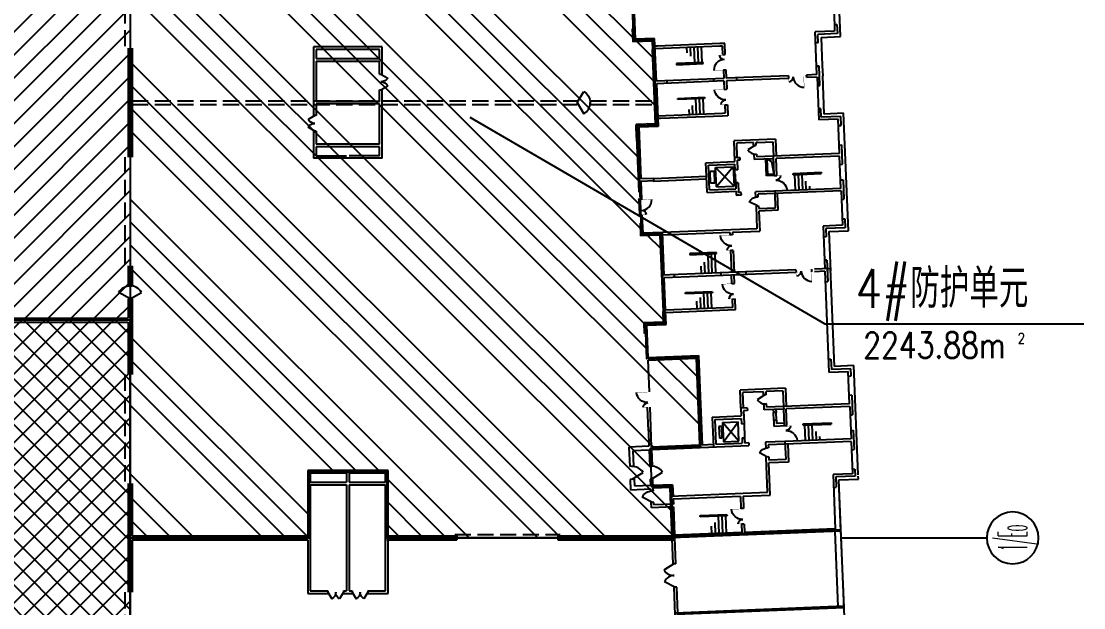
# Model space of a CAD drawing. Extents: x 634182 to 802382, y -1101880 to -864080.
# Drawn here: x 714200 to 730596, y -1040589 to -1031531 of the extents above; entities that cross this region are included whole.
import ezdxf
from ezdxf.enums import TextEntityAlignment as Align

# ---------------------------------------------------------------- set-up
doc = ezdxf.new("R2010")
doc.units = 0
doc.header["$LTSCALE"] = 1000
doc.header["$MEASUREMENT"] = 0
doc.linetypes.add('DASH', pattern=[0.35, 0.25, -0.1])
doc.layers.get('0').update_dxf_attribs({"linetype": 'CONTINUOUS'})
for name, color, linetype in [('AXIS', 3, 'CONTINUOUS'), ('AXIS_TEXT', 7, 'CONTINUOUS'), ('PUB_DIM', 3, 'CONTINUOUS'), ('WINDOW', 2, 'CONTINUOUS'), ('WINDOW_TEXT', 6, 'CONTINUOUS'), ('防火分區线', 2, 'CONTINUOUS')]:
    doc.layers.add(name, color=color, linetype=linetype)
doc.styles.add('COMPLEX', font='COMPLEX')
doc.styles.add('DIM_FONT', font='simplex.shx', dxfattribs={"width": 0.8})
doc.styles.add('HZTXT', font='simplex', dxfattribs={"width": 0.8, "bigfont": 'sfont'})
doc.styles.add('SIMPLEX', font='SIMPLEX.SHX')

# ---------------------------------------------------------------- blocks, each defined once
blk = doc.blocks.new('_DBLK')
blk.add_line((-0.5, 0), (0, -0.866))
blk.add_arc((-0.5, 0), 1, 300, 0)
at = {"layer": 'WINDOW_TEXT', "style": 'SIMPLEX', "flags": 9}
blk.add_attdef('A', text='', height=1, dxfattribs=at).set_placement((0, 1.5), align=Align.MIDDLE)
blk = doc.blocks.new('M_A17ORW')
at = {"const_width": 0.02}
for points in [[(-0.481, -0.001), (-0.481, -0.308)], [(0.481, 0.001), (0.481, -0.691)]]:
    blk.add_lwpolyline(points, dxfattribs=at)
for centre, radius, start, end in [((-0.501, -0.003), 0.307, 274.24917, 0.21013), ((0.505, 0.002), 0.699, 180.27623, 268.06031)]:
    blk.add_arc(centre, radius, start, end)
blk = doc.blocks.new('M_A14NPV')
for points in [[(0.18, 0.178), (0.177, 0.16), (-0.617, 0.16), (-0.617, 0.181)], [(0.632, 0.226), (0.629, 0.208), (-0.164, 0.208), (-0.164, 0.229)]]:
    blk.add_lwpolyline(points, close=True)
blk = doc.blocks.new('_A2AKO')
at = {"const_width": 0.02}
for points in [[(-0.481, -0.001), (-0.481, -0.308)], [(0.481, 0.001), (0.481, -0.691)]]:
    blk.add_lwpolyline(points, dxfattribs=at)
for centre, radius, start, end in [((-0.501, -0.003), 0.307, 274.24917, 0.21013), ((0.505, 0.002), 0.699, 180.27623, 268.06031)]:
    blk.add_arc(centre, radius, start, end)
blk = doc.blocks.new('M_A0GGR')
for p, q in [((-0.5, 0), (-0.25, -0.433)), ((0.5, 0), (0.25, -0.433))]:
    blk.add_line(p, q)
for centre, start, end in [((-0.5, 0), 300, 0), ((0.5, 0), 180, 240)]:
    blk.add_arc(centre, 0.5, start, end)
blk = doc.blocks.new('_DBLK1')
for p, q in [((-0.5, 0), (-0.25, -0.433)), ((0.5, 0), (0.25, -0.433))]:
    blk.add_line(p, q)
for centre, start, end in [((-0.5, 0), 300, 0), ((0.5, 0), 180, 240)]:
    blk.add_arc(centre, 0.5, start, end)
at = {"layer": 'WINDOW_TEXT', "style": 'SIMPLEX', "flags": 9}
blk.add_attdef('A', text='', height=1, dxfattribs=at).set_placement((0, 1.5), align=Align.MIDDLE)
blk = doc.blocks.new('_AXISO')
blk.add_circle((0, 0), 0.5)
at = {"layer": 'AXIS_TEXT', "style": 'COMPLEX', "width": 1.041667}
blk.add_attdef('A', text='', height=0.56, dxfattribs=at).set_placement((-0.25, -0.28), (0.25, -0.28), align=Align.FIT)

msp = doc.modelspace()

# ---------------------------------------------------------------- hatches: boundary and pattern name
at = {"layer": '防火分區线'}
h = msp.add_hatch(dxfattribs=at)
h.set_pattern_fill('ANSI34', color=256, scale=2000, angle=90, style=0)
h.set_pattern_definition([(135, (699211.8, -834116.8), (-1060.66, -1060.66), []), (135, (699211.8, -833763.3), (-1060.66, -1060.66), []), (135, (699211.8, -833409.7), (-1060.66, -1060.66), []), (135, (699211.8, -833056.1), (-1060.66, -1060.66), [])])
h.paths.add_polyline_path([(723955.284, -1031816.81), (723654.416, -1031828.894), (723558.08, -1029430.322), (725057.977, -1029369.979), (725045.962, -1029070.826), (725712.021, -1029044.075), (725709.292, -1028976.129), (725658.465, -1027710.647), (722725.417, -1027710.647), (722725.417, -1028990.647), (719245.332, -1028990.647), (719245.332, -1028690.647), (717445.332, -1028690.647), (717445.332, -1027430.647), (716755.332, -1027430.647), (716755.332, -1028690.647), (716755.332, -1028990.647), (715880.911, -1028990.647), (715880.911, -1039508.514), (718640.911, -1039508.514), (718640.911, -1038488.514), (719840.911, -1038488.514), (719840.911, -1039508.514), (724264.215, -1039508.514), (724263.496, -1039490.616), (724232.193, -1038711.242), (723932.435, -1038723.281), (723908.356, -1038123.765), (724687.728, -1038092.462), (724632.346, -1036713.574), (723852.974, -1036744.876), (723831.303, -1036205.312), (724131.061, -1036193.272), (724075.682, -1034814.389), (723775.923, -1034826.422), (723708.502, -1033147.781), (724008.259, -1033135.741)])
h = msp.add_hatch(dxfattribs=at)
h.set_pattern_fill('ANSI31', color=256, scale=2000, style=0)
h.set_pattern_definition([(45, (725638.84, -765587.07), (-176.7767, 176.7767), [])])
h.paths.add_polyline_path([(715880.911, -1036148.514), (715880.911, -1029290.647), (714835.332, -1029290.647), (714835.332, -1028690.647), (712075.332, -1028690.647), (712075.332, -1029290.647), (710995.332, -1029290.647), (710995.332, -1028990.647), (710155.332, -1028990.647), (710155.332, -1028690.647), (707665.332, -1028690.647), (707665.332, -1028990.647), (704241.121, -1029009.727), (704240.911, -1029308.757), (702864.067, -1029308.757), (702904.319, -1030522.132), (702604.484, -1030532.078), (702662.173, -1032271.103), (702362.338, -1032281.05), (702405.108, -1033570.338), (702704.944, -1033560.392), (702722.847, -1034100.095), (702423.012, -1034110.041), (702465.782, -1035399.332), (702765.618, -1035389.405), (702790.8, -1036148.514)])
h = msp.add_hatch(dxfattribs=at)
h.set_pattern_fill('NET', color=256, scale=2000, angle=45, style=0)
h.set_pattern_definition([(45, (696016.36, -779275.75), (-176.7767, 176.7767), []), (135, (696016.36, -779275.75), (-176.7767, -176.7767), [])])
h.paths.add_polyline_path([(715880.911, -1042988.514), (715880.911, -1036148.514), (702790.8, -1036148.514), (702823.308, -1037128.429), (702973.98, -1041665.086), (703041.988, -1043708.514), (705800.911, -1043708.514), (705800.911, -1042988.514), (710060.903, -1042988.514)])

# ---------------------------------------------------------------- linework, layer by layer
for p, q in [((726843.811, -1031768.849), (726729.732, -1028935.144)), ((723642.602, -1031008.707), (723674.707, -1031808.063)), ((726730.956, -1031154.884), (726748.211, -1031584.437)), ((726788.177, -1031582.832), (726748.209, -1031584.437)), ((726748.21, -1031584.437), (726788.177, -1031582.832)), ((726748.21, -1031584.437), (726752.226, -1031684.457)), ((726788.177, -1031582.832), (726793.799, -1031722.819)), ((723668.286, -1031648.191), (723628.319, -1031649.797)), ((723668.286, -1031648.191), (723628.319, -1031649.797)), ((723628.319, -1031649.797), (723636.345, -1031849.635)), ((723974.466, -1031796.023), (723674.707, -1031808.063)), ((724000.953, -1032455.496), (723974.466, -1031796.023)), ((726752.226, -1031684.457), (726452.468, -1031696.496)), ((726473.738, -1032226.068), (726452.468, -1031696.496)), ((726793.799, -1031722.819), (726494.041, -1031734.859)), ((726499.258, -1031864.754), (726494.041, -1031734.859)), ((726543.929, -1031780.894), (726843.811, -1031768.849)), ((726543.929, -1031780.894), (726561.667, -1032222.538)), ((715850.911, -1031948.514), (715850.911, -1033628.514)), ((715910.911, -1031948.514), (715910.911, -1033628.514)), ((719770.911, -1031928.514), (718710.911, -1031928.514)), ((718710.911, -1031928.514), (718710.911, -1032988.514)), ((719770.911, -1032348.514), (719770.911, -1031928.514)), ((723936.103, -1031837.595), (723636.345, -1031849.635)), ((723936.103, -1031837.595), (723941.32, -1031967.492)), ((724019.252, -1031914.321), (723979.284, -1031915.927)), ((724980.084, -1031915.763), (723980.89, -1031955.894)), ((724978.479, -1031875.794), (724019.249, -1031914.317)), ((725058.414, -1031872.584), (724978.479, -1031875.795)), ((725020.052, -1031914.157), (724980.084, -1031915.763)), ((725025.266, -1032044.053), (725020.052, -1031914.157)), ((725065.234, -1032042.448), (725058.414, -1031872.584)), ((726499.258, -1031864.754), (726459.29, -1031866.359)), ((719730.911, -1031968.514), (718750.911, -1031968.514)), ((718750.911, -1031968.514), (718750.911, -1032108.514)), ((718750.911, -1032108.514), (719730.911, -1032108.514)), ((719730.911, -1032108.514), (719730.911, -1031968.514)), ((723941.32, -1031967.492), (723981.288, -1031965.887)), ((723982.257, -1032986.67), (723941.323, -1031967.492)), ((725025.266, -1032044.053), (725065.234, -1032042.448)), ((718750.911, -1032148.514), (719730.911, -1032148.514)), ((718750.911, -1032148.514), (718750.911, -1032768.514)), ((719730.911, -1032348.514), (719730.911, -1032148.514)), ((724721.981, -1032166.323), (724310.313, -1032182.857)), ((724310.313, -1032182.857), (724311.116, -1032202.841)), ((724311.116, -1032202.841), (724722.784, -1032186.306)), ((724722.784, -1032186.306), (724721.981, -1032166.323)), ((725034.898, -1032283.86), (725074.866, -1032282.254)), ((725034.898, -1032283.86), (725074.866, -1032282.254)), ((725034.9, -1032283.859), (725034.898, -1032283.86)), ((725034.898, -1032283.86), (725040.115, -1032413.759)), ((725074.866, -1032282.254), (725080.083, -1032412.154)), ((725074.868, -1032282.254), (725074.866, -1032282.254)), ((726473.738, -1032226.068), (726513.705, -1032224.463)), ((726513.705, -1032224.464), (726473.738, -1032226.069)), ((726478.955, -1032355.969), (726473.738, -1032226.069)), ((726519.725, -1032374.343), (726513.705, -1032224.464)), ((726561.667, -1032222.538), (726567.687, -1032372.417)), ((719730.911, -1032348.514), (719770.911, -1032348.514)), ((725040.115, -1032413.759), (724000.953, -1032455.496)), ((724160.824, -1032449.07), (724162.429, -1032489.039)), ((724880.244, -1032420.174), (724881.849, -1032460.144)), ((726039.459, -1032373.621), (725080.083, -1032412.154)), ((726041.064, -1032413.58), (725081.688, -1032452.113)), ((725081.688, -1032452.113), (725086.905, -1032582.009)), ((725239.959, -1032405.727), (725241.564, -1032445.696)), ((726039.459, -1032373.621), (726041.064, -1032413.58)), ((726478.955, -1032355.969), (726319.084, -1032362.39)), ((726319.084, -1032362.39), (726320.689, -1032402.35)), ((726320.691, -1032402.349), (726319.086, -1032362.39)), ((726480.562, -1032395.928), (726320.689, -1032402.35)), ((726480.562, -1032395.928), (726507.049, -1033055.396)), ((726525.747, -1032524.218), (726519.725, -1032374.343)), ((726591.453, -1032963.934), (726567.687, -1032372.417)), ((719730.911, -1032768.514), (719730.911, -1032588.514)), ((719730.911, -1032588.514), (719770.911, -1032588.514)), ((719770.911, -1033648.514), (719770.911, -1032588.514)), ((725041.72, -1032453.718), (724002.56, -1032495.455)), ((724002.56, -1032495.455), (724029.047, -1033154.924)), ((725041.72, -1032453.718), (725046.937, -1032583.614)), ((725046.937, -1032583.614), (725086.905, -1032582.009)), ((725046.937, -1032583.614), (725086.905, -1032582.009)), ((725046.937, -1032583.614), (725086.905, -1032582.009)), ((725046.94, -1032583.614), (725046.937, -1032583.614)), ((725046.94, -1032583.614), (725086.908, -1032582.008)), ((725086.908, -1032582.009), (725086.905, -1032582.009)), ((726485.779, -1032525.824), (726525.747, -1032524.218)), ((726525.747, -1032524.218), (726485.779, -1032525.824)), ((719730.911, -1032768.514), (718750.911, -1032768.514)), ((722980.911, -1032758.514), (722980.911, -1032818.514)), ((724331.984, -1032722.417), (724743.652, -1032705.884)), ((724332.786, -1032742.401), (724331.984, -1032722.417)), ((724744.454, -1032725.868), (724332.786, -1032742.401)), ((724743.652, -1032705.884), (724744.454, -1032725.868)), ((719730.911, -1032808.514), (718750.911, -1032808.514)), ((718750.911, -1032808.514), (718750.911, -1032988.514)), ((719730.911, -1033428.514), (719730.911, -1032808.514)), ((725056.569, -1032823.421), (725096.537, -1032821.816)), ((725056.571, -1032823.42), (725096.539, -1032821.815)), ((725056.571, -1032823.42), (725061.789, -1032953.316)), ((725096.539, -1032821.815), (725103.362, -1032991.678)), ((726540.195, -1032883.928), (726500.227, -1032885.534)), ((726545.472, -1033015.317), (726540.195, -1032883.928)), ((718750.911, -1032988.514), (718710.911, -1032988.514)), ((724022.225, -1032985.06), (723982.257, -1032986.665)), ((723982.257, -1032986.67), (724022.225, -1032985.064)), ((723987.474, -1033116.561), (723982.257, -1032986.665)), ((725021.821, -1032954.921), (724022.626, -1032995.053)), ((724064.199, -1033033.415), (724024.232, -1033035.021)), ((725023.426, -1032994.89), (724064.197, -1033033.42)), ((725061.789, -1032953.316), (725021.821, -1032954.921)), ((725103.362, -1032991.678), (725023.426, -1032994.889)), ((726806.807, -1033043.356), (726507.049, -1033055.396)), ((726845.17, -1033001.782), (726545.472, -1033015.317)), ((726891.205, -1032951.894), (726591.453, -1032963.934)), ((726828.077, -1033572.931), (726806.807, -1033043.356)), ((726850.788, -1033141.662), (726845.17, -1033001.782)), ((726964.084, -1034766.436), (726891.205, -1032951.894)), ((718710.911, -1033228.514), (718710.911, -1033648.514)), ((718750.911, -1033228.514), (718710.911, -1033228.514)), ((718750.911, -1033228.514), (718750.911, -1033428.514)), ((723987.474, -1033116.561), (723687.716, -1033128.601)), ((723695.742, -1033328.442), (723687.716, -1033128.601)), ((724029.047, -1033154.924), (723729.289, -1033166.963)), ((723729.289, -1033166.963), (723761.394, -1033966.32)), ((726810.82, -1033143.267), (726850.788, -1033141.662)), ((719730.911, -1033428.514), (718750.911, -1033428.514)), ((723735.71, -1033326.837), (723695.742, -1033328.442)), ((723735.71, -1033326.837), (723695.742, -1033328.442)), ((723695.742, -1033328.442), (723729.453, -1034167.764)), ((725838.433, -1033352.47), (725198.948, -1033378.154)), ((725199.35, -1033388.146), (725198.948, -1033378.154)), ((725211.79, -1033697.896), (725199.35, -1033388.146)), ((725500.312, -1033406.082), (725240.521, -1033416.517)), ((725249.35, -1033636.339), (725240.521, -1033416.517)), ((725501.917, -1033446.05), (725500.312, -1033406.082)), ((725560.263, -1033403.674), (725540.28, -1033404.477)), ((725541.885, -1033444.445), (725540.28, -1033404.477)), ((725560.263, -1033403.674), (725800.07, -1033394.043)), ((725560.263, -1033403.674), (725560.263, -1033403.674)), ((725560.263, -1033403.674), (725560.263, -1033403.674)), ((725580.247, -1033402.872), (725580.247, -1033402.872)), ((725800.07, -1033394.043), (725808.899, -1033613.866)), ((725838.433, -1033352.47), (725848.867, -1033612.26)), ((718750.911, -1033468.514), (718750.911, -1033608.514)), ((719730.911, -1033468.514), (718750.911, -1033468.514)), ((719730.911, -1033608.514), (719730.911, -1033468.514)), ((725501.917, -1033446.05), (725541.885, -1033444.445)), ((725507.536, -1033585.937), (725547.503, -1033584.332)), ((725507.536, -1033585.937), (725510.746, -1033665.873)), ((725547.503, -1033584.332), (725549.109, -1033624.3)), ((726828.077, -1033572.931), (725549.109, -1033624.3)), ((726822.864, -1033443.136), (726862.832, -1033441.53)), ((726874.868, -1033741.188), (726862.832, -1033441.53)), ((715880.911, -1033628.514), (715880.911, -1035308.514)), ((719770.911, -1033648.514), (718710.911, -1033648.514)), ((718750.911, -1033608.514), (718798.911, -1033608.514)), ((718750.911, -1033608.514), (719220.911, -1033608.514)), ((719730.911, -1033608.514), (719260.911, -1033608.514)), ((724766.15, -1033715.795), (725211.79, -1033697.896)), ((724774.577, -1033925.626), (724766.15, -1033715.795)), ((724807.723, -1033754.158), (725213.396, -1033737.864)), ((724822.973, -1034133.851), (724807.723, -1033754.158)), ((725249.35, -1033636.339), (725209.382, -1033637.945)), ((725217.008, -1033827.792), (725213.396, -1033737.864)), ((725249.35, -1033636.339), (725289.318, -1033634.734)), ((725249.35, -1033636.339), (725249.35, -1033636.339)), ((725290.923, -1033674.702), (725250.956, -1033676.307)), ((725256.975, -1033826.186), (725250.956, -1033676.307)), ((725289.318, -1033634.734), (725290.923, -1033674.702)), ((725810.504, -1033653.833), (725510.746, -1033665.873)), ((725701.035, -1033918.44), (725690.601, -1033658.649)), ((725720.217, -1033897.653), (725710.585, -1033657.847)), ((725820.939, -1033913.624), (725808.899, -1033613.866)), ((726829.683, -1033612.899), (725850.472, -1033652.228)), ((725860.906, -1033912.019), (725850.472, -1033652.228)), ((726849.749, -1034112.496), (726829.683, -1033612.899)), ((726834.9, -1033742.793), (726874.868, -1033741.188)), ((723961.233, -1033958.293), (724774.577, -1033925.626)), ((724784.61, -1034175.424), (724774.577, -1033925.626)), ((725256.975, -1033826.186), (725217.008, -1033827.792)), ((725820.939, -1033913.624), (725701.035, -1033918.44)), ((725820.136, -1033893.64), (725720.217, -1033897.653)), ((725820.939, -1033913.624), (725860.906, -1033912.019)), ((726111.793, -1033881.926), (726543.445, -1033864.589)), ((726112.596, -1033901.91), (726111.793, -1033881.926)), ((726112.596, -1033901.91), (726544.247, -1033884.573)), ((726543.445, -1033864.589), (726544.247, -1033884.573)), ((723961.233, -1033958.294), (723761.394, -1033966.32)), ((723962.838, -1033998.261), (723763, -1034006.287)), ((723763, -1034006.287), (723774.236, -1034286.061)), ((723952.846, -1033998.663), (724776.183, -1033965.594)), ((723961.233, -1033958.293), (723961.233, -1033958.293)), ((723962.838, -1033998.261), (723961.233, -1033958.293)), ((725265.002, -1034026.025), (725225.034, -1034027.63)), ((725225.034, -1034027.63), (725228.646, -1034117.558)), ((725265.002, -1034026.025), (725271.021, -1034175.904)), ((726844.531, -1033982.6), (726884.499, -1033980.995)), ((726884.499, -1033980.995), (726896.538, -1034280.746)), ((723769.421, -1034166.157), (723729.453, -1034167.763)), ((723729.453, -1034167.764), (723769.421, -1034166.158)), ((723769.421, -1034166.158), (723729.453, -1034167.764)), ((723769.421, -1034166.158), (723769.421, -1034166.158)), ((724784.61, -1034175.424), (725230.251, -1034157.526)), ((724822.973, -1034133.851), (725228.646, -1034117.558)), ((725230.251, -1034157.526), (725232.659, -1034217.477)), ((725232.659, -1034217.477), (725312.594, -1034214.267)), ((725272.627, -1034215.872), (725232.659, -1034217.477)), ((725310.989, -1034174.299), (725271.021, -1034175.904)), ((725312.594, -1034214.267), (725310.989, -1034174.299)), ((725820.578, -1034153.832), (725530.812, -1034165.47)), ((725534.022, -1034245.406), (725530.812, -1034165.47)), ((725534.022, -1034245.406), (725573.99, -1034243.8)), ((726851.354, -1034152.464), (725572.385, -1034203.833)), ((725573.99, -1034243.8), (725572.385, -1034203.833)), ((726849.749, -1034112.496), (725820.578, -1034153.832)), ((725830.57, -1034153.431), (725832.176, -1034193.398)), ((725841.005, -1034413.221), (725832.176, -1034193.398)), ((725882.578, -1034451.584), (725872.143, -1034191.793)), ((726851.354, -1034152.464), (726872.624, -1034682.037)), ((723714.285, -1034288.47), (723714.285, -1034288.47)), ((725539.641, -1034385.293), (725579.609, -1034383.688)), ((725539.641, -1034385.293), (725553.687, -1034735.002)), ((725579.609, -1034383.688), (725581.214, -1034423.655)), ((725581.214, -1034423.655), (725841.005, -1034413.221)), ((726856.571, -1034282.351), (726896.538, -1034280.746)), ((723795.105, -1034805.645), (723783.868, -1034525.867)), ((725882.578, -1034451.584), (725582.819, -1034463.623)), ((725582.819, -1034463.623), (725595.26, -1034773.365)), ((726868.611, -1034582.126), (726908.579, -1034580.521)), ((726908.579, -1034580.521), (726914.197, -1034720.401)), ((723788.684, -1034645.771), (723748.716, -1034647.376)), ((723748.716, -1034647.373), (723756.742, -1034847.215)), ((725553.687, -1034735.002), (724094.861, -1034793.595)), ((726872.624, -1034682.037), (726572.865, -1034694.077)), ((726572.865, -1034694.077), (726599.352, -1035353.544)), ((726914.197, -1034720.401), (726614.438, -1034732.44)), ((726614.438, -1034732.44), (726619.656, -1034862.334)), ((724056.501, -1034835.176), (723756.742, -1034847.215)), ((724094.863, -1034793.603), (723795.105, -1034805.642)), ((724056.501, -1034835.176), (724061.718, -1034965.072)), ((724121.35, -1035453.071), (724094.863, -1034793.603)), ((725135.628, -1034791.826), (724096.466, -1034833.563)), ((724134.023, -1034772.002), (724134.025, -1034772.002)), ((725135.628, -1034791.826), (725137.233, -1034831.793)), ((725175.596, -1034790.22), (725595.26, -1034773.365)), ((725175.596, -1034790.22), (725177.201, -1034830.188)), ((726619.656, -1034862.334), (726579.688, -1034863.939)), ((726664.326, -1034778.475), (726964.084, -1034766.436)), ((726664.326, -1034778.475), (726688.886, -1035389.972)), ((724061.718, -1034965.067), (724101.685, -1034963.462)), ((724101.686, -1034963.466), (724061.718, -1034965.072)), ((724061.718, -1034965.072), (724103.856, -1036014.217)), ((725146.865, -1035071.6), (725160.51, -1035411.334)), ((725186.833, -1035069.995), (725200.478, -1035409.729)), ((724927.845, -1035100.417), (724516.177, -1035116.951)), ((724516.177, -1035116.951), (724516.98, -1035136.935)), ((724516.98, -1035136.935), (724928.648, -1035120.401)), ((724928.648, -1035120.401), (724927.845, -1035100.417)), ((725188.438, -1035109.962), (725187.635, -1035089.979)), ((725188.438, -1035109.962), (725188.438, -1035109.962)), ((726594.135, -1035223.649), (726634.103, -1035222.044)), ((726634.103, -1035222.044), (726594.135, -1035223.649)), ((726634.103, -1035222.044), (726640.925, -1035391.898)), ((715850.911, -1035308.514), (715850.911, -1035618.186)), ((715910.911, -1035308.514), (715910.911, -1035618.186)), ((724116.133, -1035323.176), (724076.165, -1035324.781)), ((726151.615, -1035371.514), (724081.382, -1035454.663)), ((725380.33, -1035402.492), (725381.935, -1035442.467)), ((726161.31, -1035411.164), (726159.704, -1035371.189)), ((726401.116, -1035401.533), (726399.511, -1035361.558)), ((726401.116, -1035401.533), (726401.116, -1035401.53)), ((726687.279, -1035350), (726439.478, -1035359.952)), ((726600.955, -1035393.506), (726441.084, -1035399.928)), ((726600.955, -1035393.506), (726663.561, -1036952.25)), ((726639.318, -1035351.931), (726647.344, -1035551.772)), ((726747.958, -1036860.788), (726687.279, -1035350)), ((725162.115, -1035451.296), (724122.953, -1035493.033)), ((724143.019, -1035992.627), (724122.953, -1035493.033)), ((724282.824, -1035486.612), (724281.219, -1035446.637)), ((725002.246, -1035457.717), (725000.641, -1035417.758)), ((726153.221, -1035411.489), (725162.115, -1035451.296)), ((725167.332, -1035581.19), (725162.115, -1035451.296)), ((725207.3, -1035579.584), (725202.083, -1035449.691)), ((726607.376, -1035553.378), (726647.344, -1035551.772)), ((715850.911, -1035618.186), (715910.911, -1035618.186)), ((724452.379, -1035719.994), (724864.047, -1035703.46)), ((724453.182, -1035739.978), (724452.379, -1035719.994)), ((724864.85, -1035723.443), (724453.182, -1035739.978)), ((724864.047, -1035703.46), (724864.85, -1035723.443)), ((725167.332, -1035581.19), (725207.3, -1035579.584)), ((715850.911, -1035818.186), (715850.911, -1036118.186)), ((715850.911, -1035818.186), (715910.911, -1035818.186)), ((715910.911, -1035818.186), (715910.911, -1036988.514)), ((725176.964, -1035820.996), (725216.932, -1035819.391)), ((725182.181, -1035950.89), (725176.964, -1035820.996)), ((725223.754, -1035989.252), (725216.932, -1035819.391)), ((724143.822, -1036012.614), (724103.854, -1036014.22)), ((724110.275, -1036174.091), (724103.854, -1036014.22)), ((725182.181, -1035950.89), (724143.019, -1035992.627)), ((724151.848, -1036212.453), (724143.822, -1036012.614)), ((725223.754, -1035989.252), (724144.624, -1036032.595)), ((705800.911, -1036118.186), (715850.911, -1036118.186)), ((705800.911, -1036178.186), (715850.911, -1036178.186)), ((715850.911, -1036178.186), (715850.911, -1036988.514)), ((723810.517, -1036186.13), (724110.275, -1036174.091)), ((723817.339, -1036355.993), (723810.517, -1036186.13)), ((723852.09, -1036224.493), (724151.848, -1036212.453)), ((723857.307, -1036354.388), (723817.339, -1036355.993)), ((723872.155, -1036724.09), (723852.09, -1036224.493)), ((723872.155, -1036724.09), (724651.527, -1036692.787)), ((724651.527, -1036692.787), (724706.909, -1038071.675)), ((723873.761, -1036764.058), (724613.165, -1036734.36)), ((723893.425, -1037253.663), (723873.761, -1036764.058)), ((724613.165, -1036734.36), (724666.941, -1038073.281)), ((726655.532, -1036752.41), (726695.502, -1036750.805)), ((726655.534, -1036752.411), (726655.534, -1036752.41)), ((726695.502, -1036750.805), (726701.923, -1036910.676)), ((727047.77, -1036848.746), (726747.958, -1036860.788)), ((727115.374, -1038534.722), (727047.77, -1036848.746)), ((715880.911, -1036988.514), (715880.911, -1038668.514)), ((726663.561, -1036952.25), (726963.319, -1036940.21)), ((727001.681, -1036898.636), (726701.923, -1036910.676)), ((726983.385, -1037439.807), (726963.319, -1036940.21)), ((726966.128, -1037010.154), (727006.096, -1037008.548)), ((727006.096, -1037008.548), (727001.681, -1036898.636)), ((725992.937, -1037199.361), (725293.501, -1037227.453)), ((725992.937, -1037199.361), (726004.174, -1037479.136)), ((725304.738, -1037507.229), (725293.501, -1037227.453)), ((725654.817, -1037252.974), (725335.074, -1037265.816)), ((725344.706, -1037505.623), (725335.074, -1037265.816)), ((725656.823, -1037302.934), (725654.817, -1037252.974)), ((725696.791, -1037301.329), (725656.823, -1037302.934)), ((725954.575, -1037240.934), (725694.784, -1037251.368)), ((725696.791, -1037301.329), (725694.784, -1037251.368)), ((725954.575, -1037240.934), (725964.207, -1037480.742)), ((727018.136, -1037308.307), (726978.168, -1037309.912)), ((727018.136, -1037308.307), (727030.175, -1037608.064)), ((723877.537, -1037854.785), (723863.089, -1037495.075)), ((723927.537, -1038102.978), (723903.057, -1037493.47)), ((725404.658, -1037503.216), (725304.738, -1037507.229)), ((725304.738, -1037507.229), (725309.554, -1037627.132)), ((725404.658, -1037503.216), (725406.263, -1037543.183)), ((725702.41, -1037441.216), (725662.442, -1037442.822)), ((725666.054, -1037532.749), (725662.442, -1037442.822)), ((725965.812, -1037520.71), (725666.054, -1037532.749)), ((725704.416, -1037491.176), (725702.41, -1037441.216)), ((725964.207, -1037480.742), (725704.416, -1037491.176)), ((725805.941, -1037527.131), (725807.867, -1037575.092)), ((725965.812, -1037520.71), (725845.909, -1037525.525)), ((725845.909, -1037525.525), (725847.835, -1037573.487)), ((726983.385, -1037439.807), (725964.207, -1037480.742)), ((725964.207, -1037480.742), (725965.812, -1037520.71)), ((725976.086, -1037776.503), (725965.812, -1037520.71)), ((726984.99, -1037479.775), (726005.78, -1037519.104)), ((726016.053, -1037774.898), (726005.78, -1037519.104)), ((726984.99, -1037479.775), (727005.056, -1037979.372)), ((724863.913, -1037645.031), (725309.554, -1037627.132)), ((724863.913, -1037645.031), (724882.374, -1038104.66)), ((724905.486, -1037683.393), (725311.159, -1037667.1)), ((724905.486, -1037683.393), (724920.737, -1038063.087)), ((725311.159, -1037667.1), (725314.37, -1037747.035)), ((725406.263, -1037543.183), (725346.311, -1037545.591)), ((725346.311, -1037545.591), (725354.338, -1037745.43)), ((725847.835, -1037573.487), (725807.867, -1037575.092)), ((725852.651, -1037693.39), (725812.683, -1037694.995)), ((725812.683, -1037694.995), (725816.215, -1037782.924)), ((725852.651, -1037693.39), (725854.577, -1037741.351)), ((726990.207, -1037609.67), (727030.175, -1037608.064)), ((723917.504, -1037853.18), (723877.537, -1037854.785)), ((723917.504, -1037853.18), (723877.537, -1037854.785)), ((723877.537, -1037854.785), (723887.168, -1038094.592)), ((725314.37, -1037747.035), (725354.338, -1037745.43)), ((725816.215, -1037782.924), (726016.053, -1037774.898)), ((725974.48, -1037736.536), (725854.577, -1037741.351)), ((726267.1, -1037748.802), (726698.752, -1037731.465)), ((726267.903, -1037768.786), (726267.1, -1037748.802)), ((726267.903, -1037768.786), (726699.555, -1037751.449)), ((726698.752, -1037731.465), (726699.555, -1037751.449)), ((726999.839, -1037849.476), (727039.808, -1037847.871)), ((727039.808, -1037847.871), (727051.847, -1038147.631)), ((725323.199, -1037966.858), (725363.167, -1037965.253)), ((725323.199, -1037966.858), (725326.41, -1038046.794)), ((725363.167, -1037965.253), (725366.377, -1038045.188)), ((725985.878, -1038020.307), (725686.119, -1038032.346)), ((727005.056, -1037979.372), (725985.878, -1038020.307)), ((725985.878, -1038020.307), (725997.115, -1038300.081)), ((727006.661, -1038019.34), (725987.483, -1038060.275)), ((727006.661, -1038019.34), (727026.727, -1038518.937)), ((723887.168, -1038094.592), (723577.418, -1038107.032)), ((723577.418, -1038107.032), (723589.458, -1038406.791)), ((723889.576, -1038154.543), (723639.778, -1038164.576)), ((723639.778, -1038164.576), (723649.409, -1038404.383)), ((723889.576, -1038154.543), (723899.609, -1038404.342)), ((723927.537, -1038102.978), (724666.941, -1038073.281)), ((723929.143, -1038142.946), (725427.934, -1038082.748)), ((723939.577, -1038402.737), (723929.143, -1038142.946)), ((724706.909, -1038071.675), (724880.769, -1038064.693)), ((724920.737, -1038063.087), (725326.41, -1038046.794)), ((725426.329, -1038042.781), (725366.377, -1038045.188)), ((725426.329, -1038042.781), (725427.934, -1038082.748)), ((725686.119, -1038032.346), (725689.731, -1038122.274)), ((725729.699, -1038120.668), (725689.731, -1038122.274)), ((725987.483, -1038060.275), (725727.693, -1038070.709)), ((725727.693, -1038070.709), (725729.699, -1038120.668)), ((726027.451, -1038058.669), (726038.688, -1038338.444)), ((727011.879, -1038149.236), (727051.847, -1038147.631)), ((723876.816, -1038335.202), (723876.816, -1038335.202)), ((725735.318, -1038260.556), (725695.35, -1038262.161)), ((725717.422, -1038811.715), (725695.35, -1038262.161)), ((725735.318, -1038260.556), (725737.324, -1038310.515)), ((725997.115, -1038300.081), (725737.324, -1038310.515)), ((726038.688, -1038338.444), (725738.929, -1038350.483)), ((725758.995, -1038850.078), (725738.929, -1038350.483)), ((719860.911, -1038468.514), (718620.911, -1038468.514)), ((718620.911, -1038468.514), (718620.911, -1039478.514)), ((718660.911, -1038508.514), (718660.911, -1038648.514)), ((719220.911, -1038508.514), (718660.911, -1038508.514)), ((719220.911, -1038508.514), (719220.911, -1038648.514)), ((719820.911, -1038508.514), (719260.911, -1038508.514)), ((719260.911, -1038508.514), (719260.911, -1038648.514)), ((719820.911, -1038648.514), (719820.911, -1038508.514)), ((719860.911, -1040368.514), (719860.911, -1038468.514)), ((723649.409, -1038404.383), (723589.458, -1038406.791)), ((723939.577, -1038402.737), (723899.609, -1038404.342)), ((727026.727, -1038518.937), (726726.969, -1038530.977)), ((727023.918, -1038448.994), (727063.886, -1038447.389)), ((727063.886, -1038447.389), (727068.3, -1038557.3)), ((715850.911, -1038668.514), (715850.911, -1039538.514)), ((715910.911, -1038668.514), (715910.911, -1039478.514)), ((718660.911, -1038648.514), (719220.911, -1038648.514)), ((719260.911, -1038648.514), (719820.911, -1038648.514)), ((723657.436, -1038604.222), (723597.484, -1038606.63)), ((723597.484, -1038606.63), (723603.905, -1038766.501)), ((723657.436, -1038604.222), (723661.449, -1038704.141)), ((723947.603, -1038602.575), (723907.635, -1038604.181)), ((723907.635, -1038604.181), (723911.247, -1038694.108)), ((723953.623, -1038752.455), (723947.603, -1038602.575)), ((726726.969, -1038530.977), (726760.68, -1039370.302)), ((727068.3, -1038557.3), (726768.542, -1038569.339)), ((726768.542, -1038569.339), (726774.963, -1038729.21)), ((726818.43, -1038615.374), (727118.12, -1038603.338)), ((726850.214, -1039406.738), (726818.43, -1038615.374)), ((726928.551, -1041357.164), (726818.43, -1038615.374)), ((727118.12, -1038603.338), (727116.197, -1038555.376)), ((718660.911, -1038688.514), (719220.911, -1038688.514)), ((718660.911, -1038688.514), (718660.911, -1040328.514)), ((719220.911, -1038688.514), (719220.911, -1040328.514)), ((719260.911, -1038688.514), (719820.911, -1038688.514)), ((719260.911, -1038688.514), (719260.911, -1040328.514)), ((719820.911, -1040328.514), (719820.911, -1038688.514)), ((723603.905, -1038766.501), (723913.655, -1038754.06)), ((723661.449, -1038704.141), (723911.247, -1038694.108)), ((723914.859, -1038784.036), (723913.655, -1038754.06)), ((723954.827, -1038782.43), (723914.859, -1038784.036)), ((724251.375, -1038690.455), (723951.616, -1038702.495)), ((724213.012, -1038732.028), (723953.222, -1038742.463)), ((723954.827, -1038782.43), (723953.623, -1038752.455)), ((724218.631, -1038871.916), (724213.012, -1038732.028)), ((725717.422, -1038811.715), (724218.631, -1038871.916)), ((724251.375, -1038690.455), (724258.598, -1038870.308)), ((726734.995, -1038730.815), (726774.963, -1038729.21)), ((726734.995, -1038730.816), (726774.963, -1038729.21)), ((723962.051, -1038962.285), (723922.083, -1038963.891)), ((723925.293, -1039043.826), (723922.083, -1038963.891)), ((723963.656, -1039002.253), (723962.051, -1038962.285)), ((724263.414, -1038990.214), (723963.656, -1039002.253)), ((724260.368, -1039911.078), (724218.631, -1038871.916)), ((725299.369, -1038868.539), (724260.204, -1038910.276)), ((724260.204, -1038910.276), (724263.414, -1038990.214)), ((725299.369, -1038868.539), (725306.994, -1039058.39)), ((725339.336, -1038866.933), (725758.995, -1038850.078)), ((725339.336, -1038866.933), (725346.962, -1039056.785)), ((724265.02, -1039030.181), (723925.293, -1039043.826)), ((724225.052, -1039031.787), (724244.315, -1039511.402)), ((724265.02, -1039030.181), (724282.678, -1039469.829)), ((724678.713, -1039163.687), (725090.381, -1039147.152)), ((724679.516, -1039183.671), (724678.713, -1039163.687)), ((725091.184, -1039167.136), (724679.516, -1039183.671)), ((725090.381, -1039147.152), (725091.184, -1039167.136)), ((725316.625, -1039298.197), (725321.842, -1039428.092)), ((725356.593, -1039296.591), (725361.81, -1039426.487)), ((715910.911, -1039478.514), (718620.911, -1039478.514)), ((719840.911, -1039478.514), (720920.911, -1039478.514)), ((720920.911, -1039478.514), (720920.911, -1039538.514)), ((722480.911, -1039478.514), (724263.01, -1039478.514)), ((722480.911, -1039478.514), (722480.911, -1039538.514)), ((726850.214, -1039406.738), (724244.315, -1039511.402)), ((725321.842, -1039428.092), (724282.678, -1039469.829)), ((726760.68, -1039370.302), (725361.81, -1039426.487)), ((726808.838, -1040569.331), (726762.285, -1039410.27)), ((715850.911, -1039538.514), (715850.911, -1040348.514)), ((715910.911, -1039538.514), (715910.911, -1040348.514)), ((715910.911, -1039538.514), (718620.911, -1039538.514)), ((718620.911, -1039538.514), (718620.911, -1040368.514)), ((719840.911, -1039538.514), (720920.911, -1039538.514)), ((722480.911, -1039538.514), (724265.42, -1039538.514)), ((724300.336, -1039909.472), (724284.283, -1039509.797)), ((724300.336, -1039909.472), (724260.368, -1039911.078)), ((724314.783, -1040269.182), (724274.815, -1040270.788)), ((724316.552, -1041309.95), (724274.815, -1040270.788)), ((724330.836, -1040668.858), (724314.783, -1040269.182)), ((718620.911, -1040368.514), (718932.911, -1040368.514)), ((718660.911, -1040328.514), (718932.911, -1040328.514)), ((718932.911, -1040328.514), (718932.911, -1040368.514)), ((719172.911, -1040328.514), (719220.911, -1040328.514)), ((719172.911, -1040328.514), (719172.911, -1040368.514)), ((719172.911, -1040368.514), (719308.911, -1040368.514)), ((719260.911, -1040328.514), (719308.911, -1040328.514)), ((719308.911, -1040328.514), (719308.911, -1040368.514)), ((719548.911, -1040328.514), (719820.911, -1040328.514)), ((719548.911, -1040328.514), (719548.911, -1040368.514)), ((719548.911, -1040368.514), (719860.911, -1040368.514)), ((726896.767, -1040565.8), (724290.868, -1040670.463))]:
    msp.add_line(p, q)
at = {"linetype": 'DASH'}
for p, q in [((715799.607, -1030268.514), (715799.607, -1031948.514)), ((715799.607, -1033628.514), (715799.607, -1035308.514)), ((723729.074, -1034270.911), (723745.588, -1034581.162)), ((715799.607, -1036988.514), (715799.607, -1038668.514)), ((715799.607, -1040348.514), (715799.607, -1042028.514))]:
    msp.add_line(p, q, dxfattribs=at)
at = {"ltscale": 1500}
for p, q in [((725177.201, -1034830.188), (725137.233, -1034831.793)), ((725186.833, -1035069.995), (725146.865, -1035071.6)), ((725346.962, -1039056.785), (725306.994, -1039058.39)), ((725356.593, -1039296.591), (725316.625, -1039298.197))]:
    msp.add_line(p, q, dxfattribs=at)
for points in [[(715880.911, -1030268.514), (715880.911, -1031948.514)], [(715880.911, -1042028.514), (715880.911, -1040348.514)]]:
    msp.add_lwpolyline(points)
at = {"linetype": 'DASH'}
for points in [[(715910.911, -1032758.514), (722780.911, -1032758.514), (722780.911, -1032818.514)], [(722980.911, -1032758.514), (723973.093, -1032758.514)], [(715910.911, -1032818.514), (722780.911, -1032818.514)], [(722980.911, -1032818.514), (723975.503, -1032818.514)], [(720888.627, -1039460.282), (722514.344, -1039460.282)], [(720920.911, -1039508.514), (722480.911, -1039508.514)]]:
    msp.add_lwpolyline(points, dxfattribs=at)
at = {"layer": 'PUB_DIM'}
msp.add_line((726854.302, -1039508.514), (729098.922, -1039508.514), dxfattribs=at)
at = {"layer": 'WINDOW'}
for p, q in [((724468.546, -1031936.308), (724471.837, -1032018.237)), ((724468.546, -1031936.308), (724471.837, -1032018.237)), ((724524.501, -1031934.061), (724530.079, -1032072.938)), ((724580.456, -1031931.813), (724590.088, -1032171.62)), ((724636.411, -1031929.566), (724646.043, -1032169.373)), ((724636.411, -1031929.566), (724646.043, -1032169.373)), ((724692.366, -1031927.319), (724701.997, -1032167.125)), ((724622.192, -1032970.971), (724612.561, -1032731.165)), ((724678.147, -1032968.724), (724668.516, -1032728.918)), ((724678.147, -1032968.724), (724668.516, -1032728.918)), ((724734.102, -1032966.477), (724724.471, -1032726.67)), ((724510.282, -1032975.466), (724506.992, -1032893.537)), ((724510.282, -1032975.466), (724506.992, -1032893.537)), ((724566.237, -1032973.219), (724560.659, -1032834.341)), ((725783.466, -1033701.881), (725710.45, -1033657.852)), ((725820.136, -1033893.64), (725783.466, -1033701.881)), ((724897.667, -1033850.626), (724831.72, -1033853.274)), ((724838.944, -1034033.129), (724831.72, -1033853.274)), ((724904.89, -1034030.481), (724897.667, -1033850.626)), ((724915.243, -1033789.871), (725187.939, -1033778.919)), ((724927.282, -1034089.63), (724915.243, -1033789.871)), ((724915.243, -1033789.871), (725199.978, -1034078.677)), ((725187.939, -1033778.919), (724927.282, -1034089.63)), ((725187.939, -1033778.919), (725199.978, -1034078.677)), ((726132.579, -1033901.107), (726142.211, -1034140.914)), ((726188.534, -1033898.86), (726198.166, -1034138.666)), ((726244.489, -1033896.612), (726254.121, -1034136.419)), ((724904.89, -1034030.481), (724838.944, -1034033.129)), ((724927.282, -1034089.63), (725199.978, -1034078.677)), ((726304.761, -1034001.859), (726310.076, -1034134.172)), ((726363.94, -1034079.87), (726366.031, -1034131.924)), ((724808.794, -1035425.46), (724797.925, -1035154.862)), ((724864.749, -1035423.213), (724852.709, -1035123.451)), ((724864.749, -1035423.213), (724852.709, -1035123.451)), ((724920.703, -1035420.966), (724908.664, -1035121.203)), ((724696.884, -1035429.955), (724692.195, -1035313.223)), ((724752.839, -1035427.708), (724745.863, -1035254.026)), ((724742.588, -1035968.546), (724732.956, -1035728.741)), ((724798.543, -1035966.298), (724788.911, -1035726.494)), ((724798.543, -1035966.298), (724788.911, -1035726.494)), ((724854.498, -1035964.051), (724844.866, -1035724.246)), ((724630.678, -1035973.041), (724625.99, -1035856.308)), ((724686.633, -1035970.793), (724679.657, -1035797.112)), ((725812.683, -1037694.995), (725807.867, -1037575.092)), ((725852.651, -1037693.39), (725847.835, -1037573.487)), ((725006.44, -1037789.427), (724966.472, -1037791.033)), ((724966.472, -1037791.033), (724973.696, -1037970.888)), ((725006.44, -1037789.427), (725013.663, -1037969.282)), ((725024.016, -1037728.673), (725263.845, -1037719.04)), ((725275.885, -1038018.799), (725024.016, -1037728.673)), ((725024.016, -1037728.673), (725036.055, -1038028.431)), ((725036.055, -1038028.431), (725263.845, -1037719.04)), ((725275.885, -1038018.799), (725263.845, -1037719.04)), ((725354.338, -1037745.43), (725363.167, -1037965.253)), ((726287.887, -1037767.983), (726297.519, -1038007.79)), ((726343.842, -1037765.736), (726353.473, -1038005.543)), ((726399.797, -1037763.489), (726409.428, -1038003.295)), ((725013.663, -1037969.282), (724973.696, -1037970.888)), ((725036.055, -1038028.431), (725275.885, -1038018.799)), ((726460.069, -1037868.735), (726465.383, -1038001.048)), ((726519.247, -1037946.746), (726521.338, -1037998.8)), ((724970.126, -1039442.218), (724959.258, -1039171.62)), ((725026.081, -1039439.971), (725015.245, -1039170.186)), ((725026.081, -1039439.971), (725015.245, -1039170.186)), ((725082.036, -1039437.724), (725071.2, -1039167.939)), ((724858.216, -1039446.713), (724853.528, -1039329.981)), ((724914.171, -1039444.466), (724907.195, -1039270.784))]:
    msp.add_line(p, q, dxfattribs=at)
at = {"layer": '防火分區线'}
for points in [[(712075.332, -1028690.647), (714835.332, -1028690.647), (714835.332, -1028990.647), (714835.332, -1029290.647), (715615.332, -1029290.647), (715615.332, -1028990.647), (715880.911, -1028990.647), (715880.911, -1036148.514), (702790.8, -1036148.514)], [(718640.911, -1039508.514), (718640.911, -1039508.514), (718640.911, -1038488.514), (719840.911, -1038488.514), (719840.911, -1039508.514), (719840.911, -1039508.514)]]:
    msp.add_lwpolyline(points, dxfattribs=at)
at = {"layer": '防火分區线', "ltscale": 1500}
for points in [[(715880.911, -1028990.647), (715880.911, -1039508.514), (718640.911, -1039508.514)], [(719840.911, -1039508.514), (724264.215, -1039508.514), (724232.193, -1038711.242), (723932.435, -1038723.281), (723908.356, -1038123.765), (724687.728, -1038092.462), (724632.346, -1036713.574), (723852.974, -1036744.876), (723831.303, -1036205.312), (724131.061, -1036193.272), (724075.682, -1034814.389), (723775.923, -1034826.422), (723708.502, -1033147.781), (724008.259, -1033135.741), (723955.284, -1031816.81), (723654.416, -1031828.894), (723558.08, -1029430.322)], [(721121.119, -1033011.416), (726600.589, -1036202.048), (730596.279, -1036202.048)], [(724311.654, -1040689.645), (726897.569, -1040585.783), (726849.411, -1039386.755), (724263.496, -1039490.616), (724264.215, -1039508.514), (719840.911, -1039508.514)], [(718640.911, -1039508.514), (715880.911, -1039508.514), (715880.911, -1042988.514)]]:
    msp.add_lwpolyline(points, dxfattribs=at)
msp.add_lwpolyline([(702823.308, -1037128.429), (702973.98, -1041665.086), (703041.988, -1043708.514), (703041.988, -1043708.514), (703041.988, -1043708.514), (705800.911, -1043708.514), (705800.911, -1042988.514), (710060.903, -1042988.514), (715880.911, -1042988.514), (715880.911, -1036148.514), (702790.8, -1036148.514)], close=True, dxfattribs=at)

# ---------------------------------------------------------------- block references
at = {"layer": 'AXIS'}
ref = msp.add_blockref('_AXISO', (729498.919, -1039510.264), dxfattribs=dict(at, xscale=-800, yscale=800, zscale=800, rotation=90.00000000000001))
ref.add_attrib('A', '1/Eo', dxfattribs={"layer": 'AXIS_TEXT', "height": 448, "rotation": 90, "style": 'COMPLEX', "width": 0.260417}).set_placement((729722.919, -1039710.264), (729722.919, -1039310.264), align=Align.FIT)
at = {"layer": 'WINDOW'}
for name, p, xscale, yscale, zscale, rotation in [('_A2AKO', (725049.902, -1032167.732), 240, 240, 240, 272.3000000000001), ('M_A0GGR', (719750.911, -1032468.514), -240, 240, 240, 90), ('_A2AKO', (726160.015, -1032388.791), 240, 240, 240, 2.30000000000001), ('_DBLK', (722880.911, -1032788.514), -200, 200, 200, 180), ('_A2AKO', (725071.206, -1032698.164), -240, 240, 240, 272.3000000000001), ('_DBLK1', (718730.911, -1033108.514), -240, 240, 240, 270), ('_DBLK', (725534.702, -1033514.79), 140, 140, 140, 272.3000000000001), ('M_A14NPV', (725250.21, -1033927.859), -200, -200, 200, 272.3000000000001), ('M_A17ORW', (725845.738, -1034032.725), 240, -240, 240, 272.3000000000001), ('_DBLK', (725556.816, -1034314.547), -140, 140, 140, 272.3000000000001), ('M_A17ORW', (723769.06, -1034406.365), -240, -240, 240, 272.3000000000001), ('_A2AKO', (726280.41, -1035386.361), -240, -240, 240, 182.3), ('_DBLK', (715880.911, -1035718.186), -200, 200, 200, 270), ('_DBLK', (715880.911, -1035718.186), 200, 200, 200, 90), ('_A2AKO', (725192.132, -1035700.29), -240, 240, 240, 272.3000000000001), ('_A2AKO', (723868.265, -1037374.77), -240, 240, 240, 272.3000000000001), ('_DBLK', (725679.616, -1037372.075), -140, -140, 140, 92.3), ('M_A17ORW', (726001.048, -1037899.648), 240, -240, 240, 272.3000000000001), ('_DBLK', (725712.524, -1038191.415), 140, -140, 140, 92.3), ('_DBLK', (723623.447, -1038505.506), 200, 200, 200, 92.3), ('_DBLK', (723923.606, -1038503.459), 200, 200, 200, 92.3), ('_DBLK', (723938.455, -1038873.161), 180, -180, 180, 92.3), ('_DBLK1', (724277.583, -1040090.531), 360, 360, 360, 272.3000000000001), ('_DBLK1', (719052.911, -1040348.514), -240, 240, 240, 359.9999999999999), ('_DBLK1', (719428.911, -1040348.514), -240, 240, 240, 359.9999999999999)]:
    msp.add_blockref(name, p, dxfattribs=dict(at, xscale=xscale, yscale=yscale, zscale=zscale, rotation=rotation))
at = {"layer": 'WINDOW', "xscale": 200, "yscale": 200, "zscale": 200}
msp.add_blockref('_DBLK', (722880.911, -1032788.514), dxfattribs=at)
at = {"layer": 'WINDOW', "ltscale": 1500, "xscale": -240, "yscale": 240, "zscale": 240, "rotation": 272.3}
for p in [(725162.033, -1034950.894), (725331.793, -1039177.491)]:
    msp.add_blockref('M_A17ORW', p, dxfattribs=at)

# ---------------------------------------------------------------- texts
at = {"layer": '防火分區线', "ltscale": 1500, "width": 0.8}
for s, height, style, p in [('4#防护单元', 600, 'HZTXT', (727074.194, -1035957.976)), ('2243.88m', 400, 'DIM_FONT', (727194.307, -1036733.821)), ('2', 160, 'DIM_FONT', (729577.916, -1036507.292))]:
    msp.add_text(s, height=height, dxfattribs=dict(at, style=style)).set_placement(p)

doc.saveas('drawing.dxf')
